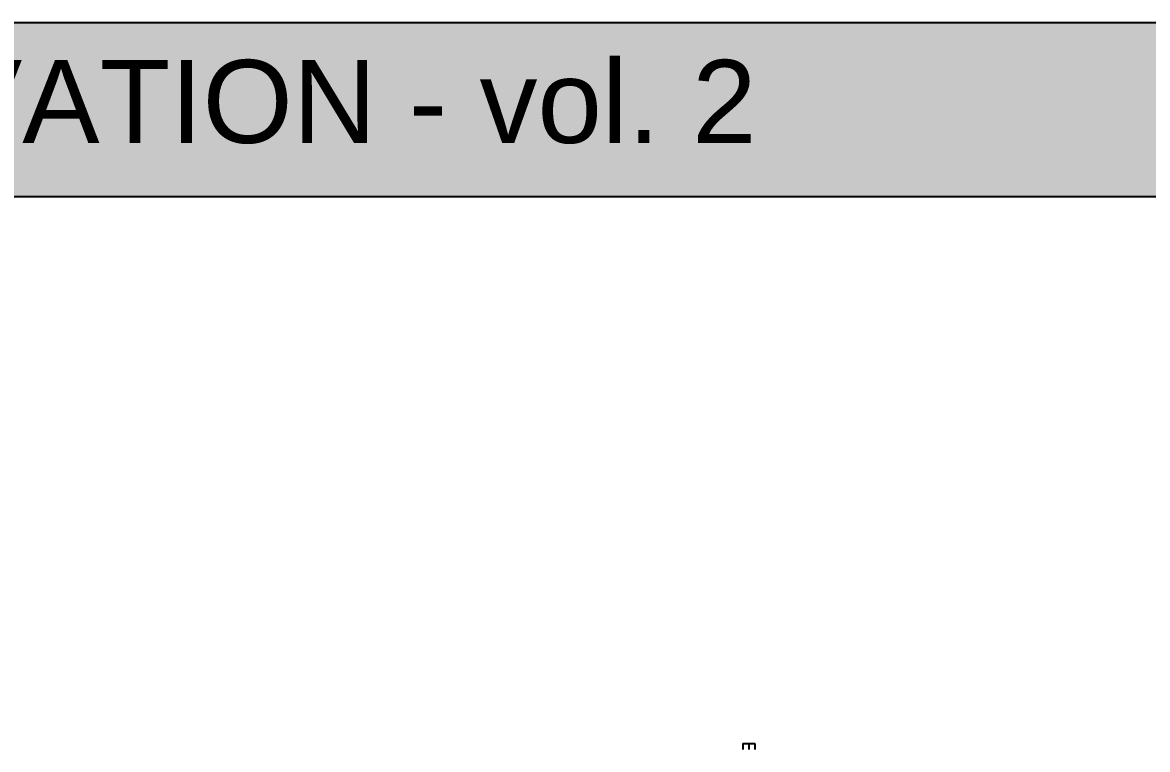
# Model space of a CAD drawing. Header units: millimetres. Extents: x 13268 to 164478, y 289082 to 363688.
# Drawn here: x 89284 to 102839, y 354931 to 363688 of the extents above; entities that cross this region are included whole.
import ezdxf

# ---------------------------------------------------------------- set-up
doc = ezdxf.new("R2010")
doc.units = ezdxf.units.MM
doc.layers.add('www.cad-blocks.net', color=7, linetype='Continuous')
doc.styles.get("Standard").update_dxf_attribs({"font": 'arial.ttf'})

# ---------------------------------------------------------------- blocks, each defined once
blk = doc.blocks.new('A$C777A1F98')
for p, q in [((2544.5, 6080.9), (2630.7, 6080.9)), ((2544.5, 6080.9), (2630.7, 6080.9)), ((2544.5, 6080.9), (2544.5, 6037.8)), ((2587.6, 6080.9), (2587.6, 6037.8)), ((2630.7, 6080.9), (2630.7, 6037.8))]:
    blk.add_line(p, q)
blk = doc.blocks.new('format')
at = {"layer": 'www.cad-blocks.net', "true_color": 0x546d8e}
h = blk.add_hatch(color=155, dxfattribs=at)
h.set_gradient(color1=(68, 68, 68), color2=(84, 109, 142), tint=1)
h.paths.add_polyline_path([(20726, 363688), (20726, 361592), (164478, 361592), (164478, 363688)])
at = {"layer": 'www.cad-blocks.net', "color": 155, "true_color": 0x546d8e}
for p, q in [((20726, 363688), (164478, 363688)), ((20726, 361592), (164478, 361592)), ((20726, 361592), (164478, 361592))]:
    blk.add_line(p, q, dxfattribs=at)
at = {"layer": 'www.cad-blocks.net', "insert": (80664, 363237), "char_height": 1000, "attachment_point": 1}
blk.add_mtext_dynamic_manual_height_columns('{\\C255;\\c16777215;TREES ELEVATION - vol. 2}', width=18450.31, gutter_width=12.5, heights=[0], dxfattribs=at)

msp = doc.modelspace()

# ---------------------------------------------------------------- block references
msp.add_blockref('format', (0, 0))
at = {"xscale": 1.68, "yscale": 1.68, "zscale": 1.68}
msp.add_blockref('A$C777A1F98', (93690, 344787), dxfattribs=at)

doc.saveas('drawing.dxf')
